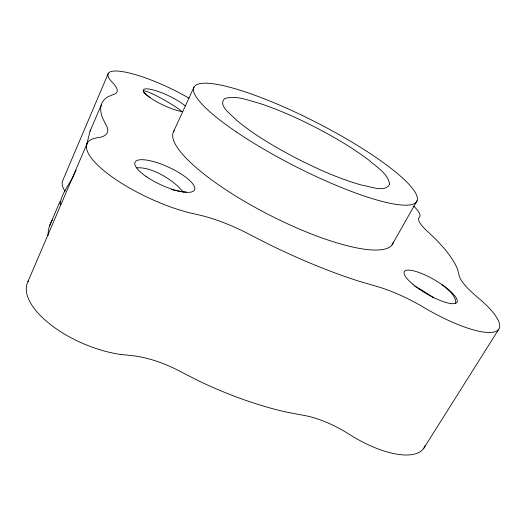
<?xml version="1.0" encoding="UTF-8"?>
<svg xmlns="http://www.w3.org/2000/svg" width="526" height="526" viewBox="0 0 526 526"><rect width="100%" height="100%" fill="white"/><g stroke="black" fill="none" stroke-linecap="round" stroke-linejoin="round"><path stroke-width="0.79" d="M101.281 104.937L90.012 131.296L86.218 146.761M76.04 170.273A40.042 5.017 -64.4 0 1 74.968 172.436C70.859 183.212 61.226 192.845 60.069 204.43L61.055 203.996M108.303 73.351L62.956 180.043A57.203 19.436 23.6 0 0 63.876 189.321L65.073 191.175M49.635 225.753L60.102 201.261M27.898 281.719L87.198 143.289M173.508 131.743L193.969 87.184M90.012 131.296L90.722 129.988M392.034 244.906L417.079 200.689M423.831 448.205L498.747 329.269M188.933 98.138L186.48 96.745A59.543 12.933 25 0 0 126.944 72.476A59.543 12.933 25 0 0 110.427 80.3L113.715 83.917A62.962 14.176 23.3 0 1 113.32 94.542L108.277 96.6A199.841 50.279 27.1 0 0 102.511 117.903L105.818 124.59A75.06 20.054 22.4 0 1 99.789 137.371L97.757 137.674A79.761 23.558 24.8 0 0 103.97 170.72A79.761 23.558 24.8 0 0 188.65 212.576L199.545 215.068A85.297 29.305 26.8 0 1 250.212 234.8L269.187 244.485A199.841 50.279 27.1 0 0 358.824 281.167L374.88 285.888A82.141 25.491 31 0 1 420.978 305.744L424.673 307.914A73.864 19.455 30.4 0 0 492.106 332.353A73.864 19.455 30.4 0 0 482.322 301.391L475.287 295.362A64.369 14.748 31.1 0 1 459.027 274.855L457.659 269.562A199.841 50.279 27.1 0 0 434.936 238.462L427.553 231.42A54.283 11.112 29.6 0 1 418.867 217.849L419.301 217.376A55.138 11.421 28.2 0 0 413.594 205.975M47.958 235.543A190.866 74.692 27.1 0 1 52.337 219.934M28.595 280.43A75.619 34.453 23.1 0 0 49.148 323.483A75.619 34.453 23.1 0 0 120.592 354.452L131.493 355.55A80.241 42.225 26.5 0 1 180.642 371.685L198.598 380.837A190.866 74.692 27.1 0 0 285.44 411.871L301.451 414.948A77.618 36.945 33.8 0 1 346.023 432.287L349.461 434.456A70.346 28.706 32.5 0 0 425.212 445.463M393.376 241.973A123.097 30.521 27.1 0 1 270.568 215.594A123.097 30.521 27.1 0 1 174.172 130.639M182.64 111.703A24.715 5.378 25 0 1 149.154 97.021A24.715 5.378 25 0 1 152.501 89.755A24.715 5.378 25 0 1 185.27 105.982M414.672 286.059A29.969 4.405 32.9 0 1 433.621 297.847M442.031 284.875A30.061 11.723 27.6 0 1 455.516 303.502M183.265 192.148A32.264 12.42 31.6 0 0 141.27 167.879A32.369 6.93 18.3 0 0 136.635 167.827M186.158 191.964A32.369 6.93 18.3 0 1 174.987 190.333M174.369 190.195A32.369 6.93 18.3 0 1 171.22 189.452M149.976 97.428A24.426 2.794 30.1 0 1 143.342 91.471M143.315 91.254A24.426 2.794 30.1 0 1 155.92 95.522A24.426 2.794 30.1 0 1 178.544 108.915A24.321 8.048 19.6 0 1 181.865 111.644M389.661 184.153C385.157 193.193 369.311 186.007 361.888 185.172C338.665 178.636 316.58 168.609 295.165 157.622C274.506 146.721 254.124 134.886 236.148 119.869C232.045 115.043 217.304 105.66 224.687 98.566C236.227 95.022 248.43 100.486 259.588 103.379C279.227 109.868 298.137 118.422 316.507 127.884C334.523 137.279 352.144 147.576 368.41 159.786C376.195 166.749 387.708 173.126 389.661 184.153M236.522 132.065A125.181 24.354 27.1 0 0 416.316 202.03A125.181 24.354 27.1 0 0 263.394 98.474A125.181 24.354 27.1 0 0 236.522 132.065M146.09 176.447A32.803 9.613 24.9 0 0 194.521 189.939A32.803 9.613 24.9 0 0 153.855 161.686A32.803 9.613 24.9 0 0 146.09 176.447M412.871 284.277A30.449 7.995 30.2 0 0 456.7 302.621A30.449 7.995 30.2 0 0 422.431 273.842A30.449 7.995 30.2 0 0 412.871 284.277"/></g></svg>
